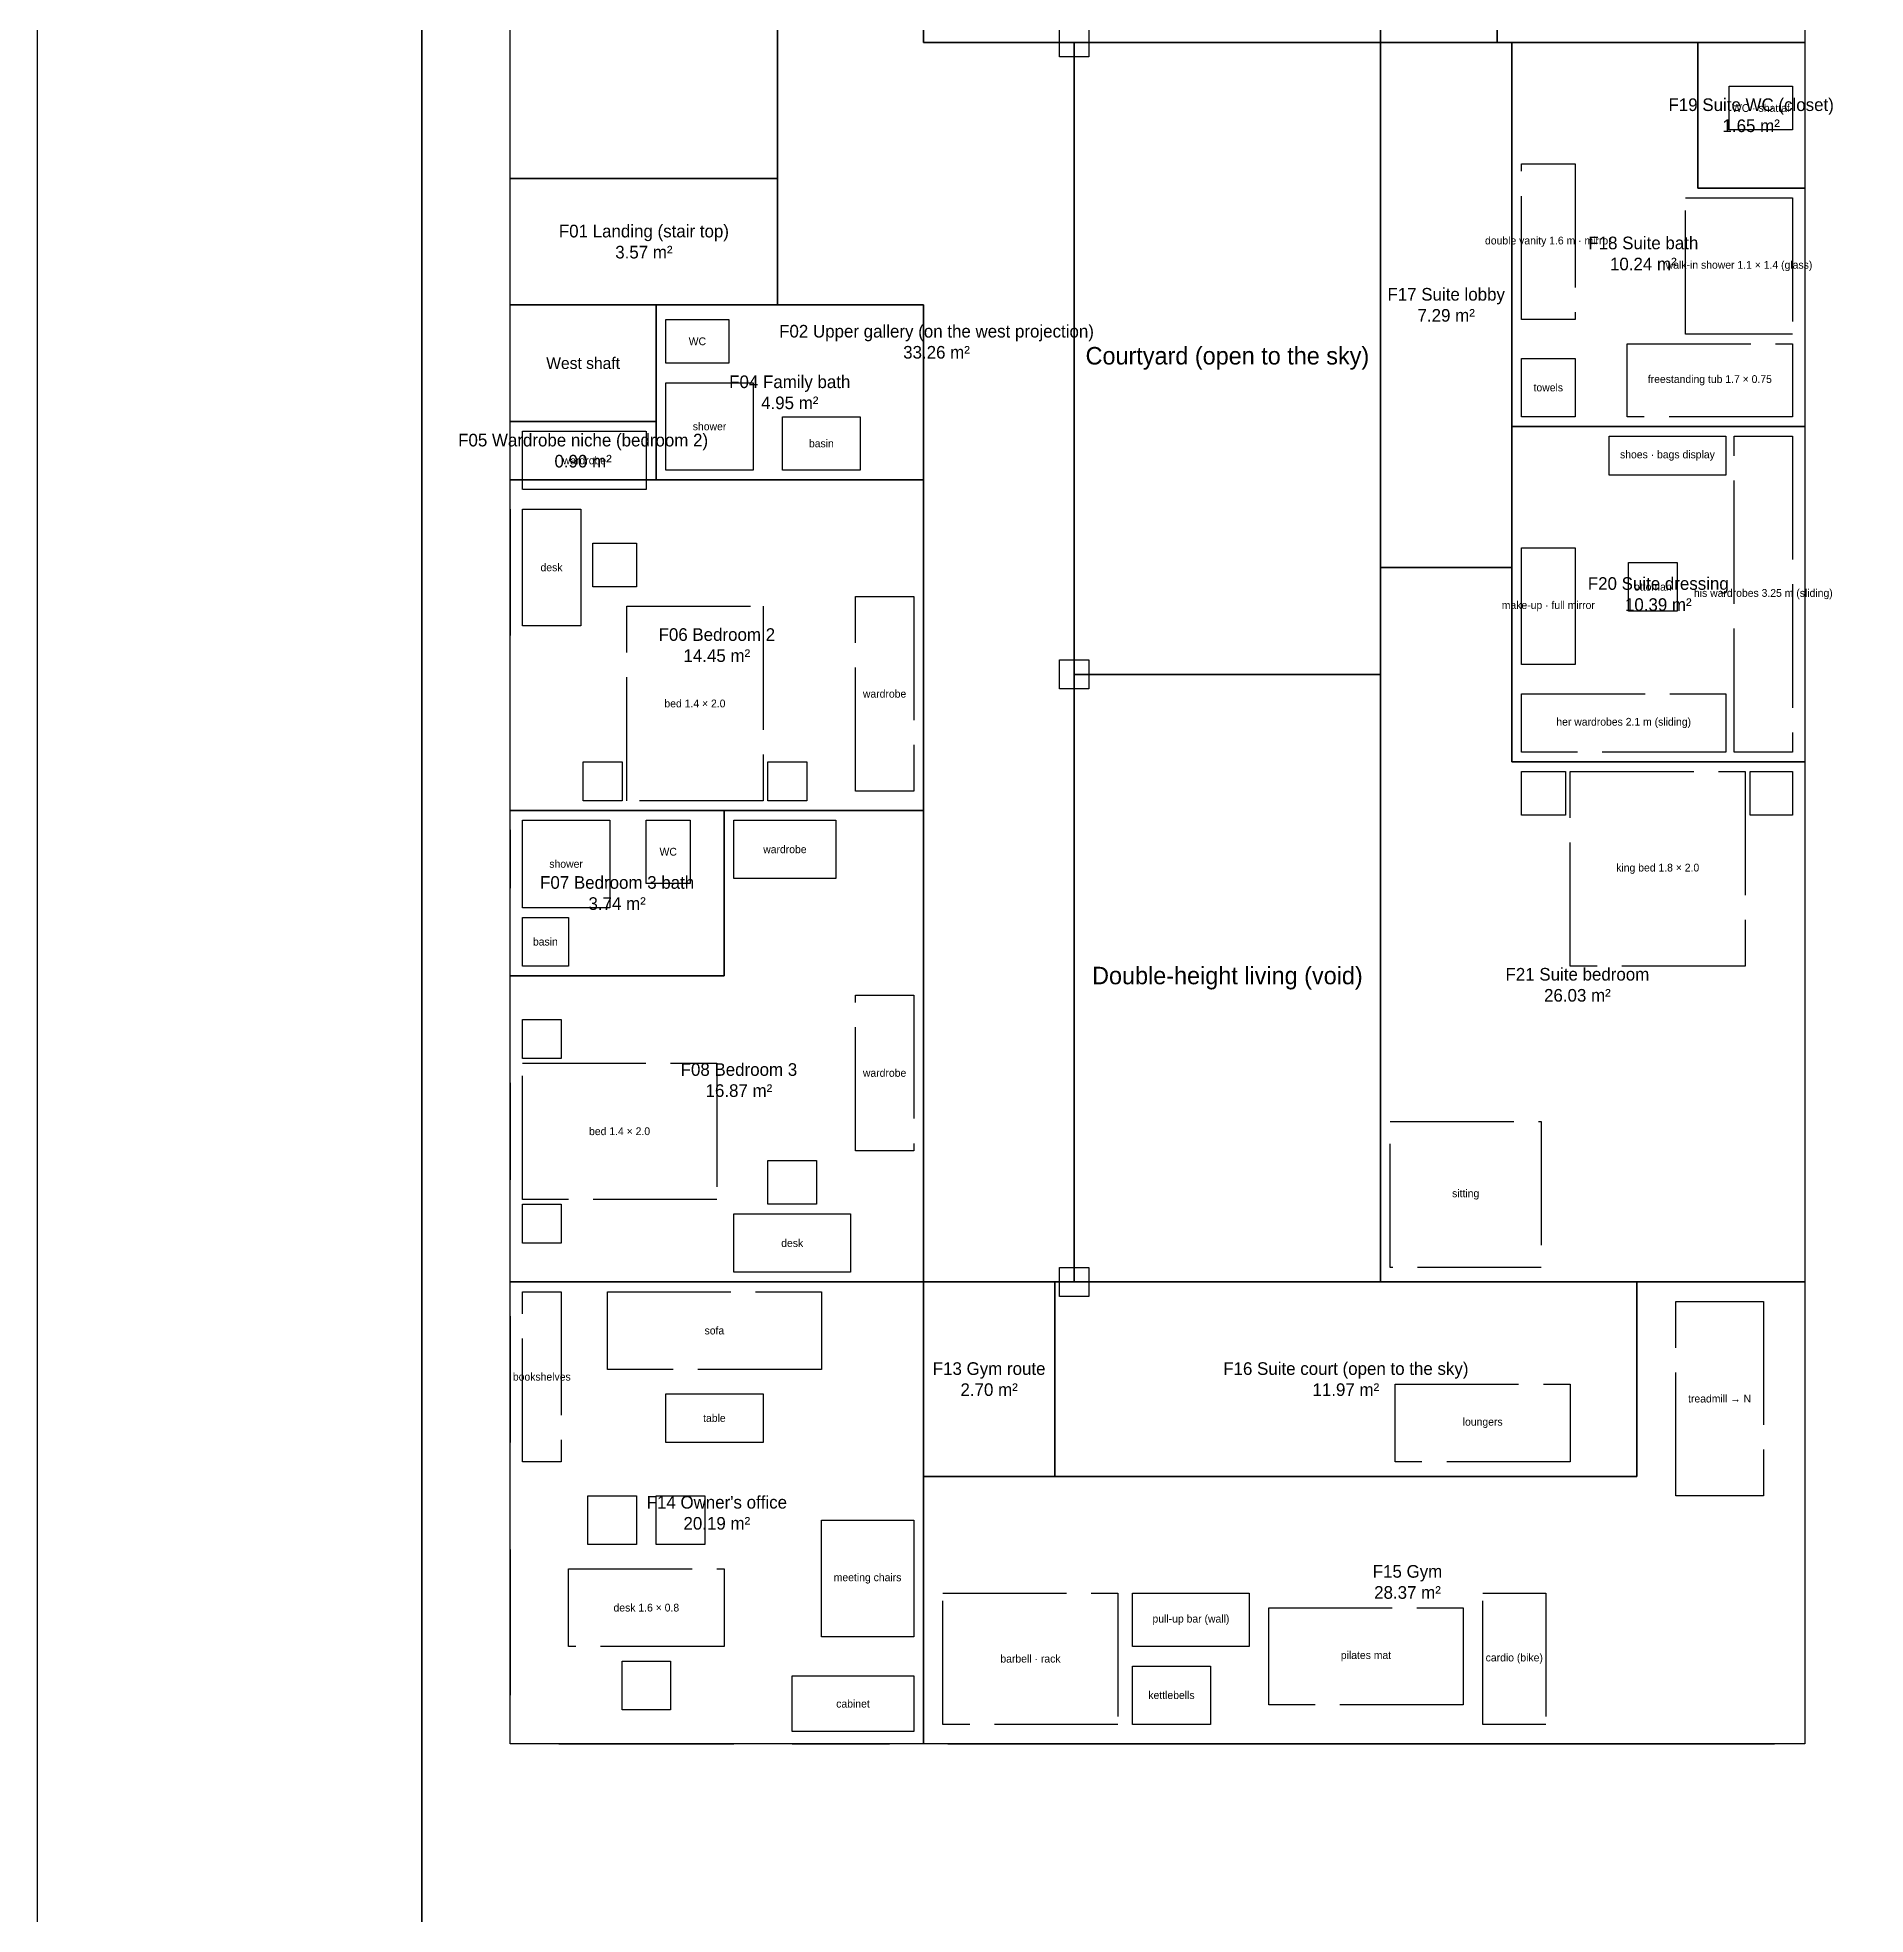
# Model space of a CAD drawing. Header units: metres. Extents: x -6.5 to 29.7, y -47.5 to 1.6.
# Drawn here: x -3.95 to 14.85, y -29.58 to -10.28 of the extents above; entities that cross this region are included whole.
import ezdxf

# ---------------------------------------------------------------- set-up
doc = ezdxf.new("R2010")
doc.units = ezdxf.units.M
doc.linetypes.add('DASHED', pattern=[1.524, 1.27, -0.254])
for name, color, linetype in [('BUILDING-OUTLINE', 1, 'CONTINUOUS'), ('DOORS', 1, 'CONTINUOUS'), ('FURNITURE', 8, 'DASHED'), ('GF-OUTLINE', 8, 'DASHED'), ('MARKS', 4, 'DASHED'), ('OPENINGS', 6, 'CONTINUOUS'), ('ROOM-LABELS', 7, 'CONTINUOUS'), ('ROOMS-CIRC', 9, 'CONTINUOUS'), ('ROOMS-CORE', 252, 'CONTINUOUS'), ('ROOMS-FAMILY', 40, 'CONTINUOUS'), ('ROOMS-GUEST', 32, 'CONTINUOUS'), ('ROOMS-GYM', 4, 'CONTINUOUS'), ('ROOMS-OPEN', 3, 'CONTINUOUS'), ('ROOMS-SERVICE', 140, 'CONTINUOUS'), ('SITE-DRIVEWAY', 5, 'CONTINUOUS'), ('SITE-ENVELOPE', 3, 'CONTINUOUS'), ('SITE-LAND', 8, 'CONTINUOUS'), ('VOIDS', 150, 'CONTINUOUS'), ('WINDOWS', 4, 'CONTINUOUS')]:
    doc.layers.add(name, color=color, linetype=linetype)

msp = doc.modelspace()

# ---------------------------------------------------------------- linework, layer by layer
at = {"layer": 'BUILDING-OUTLINE'}
msp.add_lwpolyline([(0.91, -3.825), (10.961, -3.825), (14.221, -9.825), (14.221, -27.825), (0.91, -27.825)], close=True, dxfattribs=at)
at = {"layer": 'DOORS'}
for p, q in [((9.91, -10.325), (11.01, -10.325)), ((11.21, -10.475), (11.21, -11.475)), ((13.121, -10.625), (13.121, -11.625)), ((5.16, -13.125), (5.16, -14.125)), ((11.21, -14.425), (11.21, -15.425)), ((5.16, -14.925), (5.16, -15.925)), ((9.96, -15.725), (10.96, -15.725)), ((5.16, -19.025), (5.16, -20.025))]:
    msp.add_line(p, q, dxfattribs=at)
at = {"layer": 'FURNITURE'}
for points in [[(13.446, -10.775), (14.096, -10.775), (14.096, -11.225), (13.446, -11.225)], [(11.31, -11.575), (11.86, -11.575), (11.86, -13.175), (11.31, -13.175)], [(12.996, -11.925), (14.096, -11.925), (14.096, -13.325), (12.996, -13.325)], [(2.51, -13.175), (3.16, -13.175), (3.16, -13.625), (2.51, -13.625)], [(12.396, -13.425), (14.096, -13.425), (14.096, -14.175), (12.396, -14.175)], [(11.31, -13.575), (11.86, -13.575), (11.86, -14.175), (11.31, -14.175)], [(2.51, -13.825), (3.41, -13.825), (3.41, -14.725), (2.51, -14.725)], [(3.71, -14.175), (4.51, -14.175), (4.51, -14.725), (3.71, -14.725)], [(1.035, -14.325), (2.31, -14.325), (2.31, -14.925), (1.035, -14.925)], [(12.21, -14.375), (13.41, -14.375), (13.41, -14.775), (12.21, -14.775)], [(13.496, -14.375), (14.096, -14.375), (14.096, -17.625), (13.496, -17.625)], [(1.035, -15.125), (1.635, -15.125), (1.635, -16.325), (1.035, -16.325)], [(1.76, -15.475), (2.21, -15.475), (2.21, -15.925), (1.76, -15.925)], [(11.31, -15.525), (11.86, -15.525), (11.86, -16.725), (11.31, -16.725)], [(12.41, -15.675), (12.91, -15.675), (12.91, -16.175), (12.41, -16.175)], [(2.11, -16.125), (3.51, -16.125), (3.51, -18.125), (2.11, -18.125)], [(4.46, -16.025), (5.06, -16.025), (5.06, -18.025), (4.46, -18.025)], [(11.31, -17.025), (13.41, -17.025), (13.41, -17.625), (11.31, -17.625)], [(1.66, -17.725), (2.06, -17.725), (2.06, -18.125), (1.66, -18.125)], [(3.56, -17.725), (3.96, -17.725), (3.96, -18.125), (3.56, -18.125)], [(11.31, -17.825), (11.76, -17.825), (11.76, -18.275), (11.31, -18.275)], [(11.81, -17.825), (13.61, -17.825), (13.61, -19.825), (11.81, -19.825)], [(13.66, -17.825), (14.096, -17.825), (14.096, -18.275), (13.66, -18.275)], [(1.035, -18.325), (1.935, -18.325), (1.935, -19.225), (1.035, -19.225)], [(2.31, -18.325), (2.76, -18.325), (2.76, -18.975), (2.31, -18.975)], [(3.21, -18.325), (4.26, -18.325), (4.26, -18.925), (3.21, -18.925)], [(1.035, -19.325), (1.51, -19.325), (1.51, -19.825), (1.035, -19.825)], [(4.46, -20.125), (5.06, -20.125), (5.06, -21.725), (4.46, -21.725)], [(1.035, -20.375), (1.435, -20.375), (1.435, -20.775), (1.035, -20.775)], [(1.035, -20.825), (3.035, -20.825), (3.035, -22.225), (1.035, -22.225)], [(9.96, -21.425), (11.51, -21.425), (11.51, -22.925), (9.96, -22.925)], [(3.56, -21.825), (4.06, -21.825), (4.06, -22.275), (3.56, -22.275)], [(1.035, -22.275), (1.435, -22.275), (1.435, -22.675), (1.035, -22.675)], [(3.21, -22.375), (4.41, -22.375), (4.41, -22.975), (3.21, -22.975)], [(1.035, -23.175), (1.435, -23.175), (1.435, -24.925), (1.035, -24.925)], [(1.91, -23.175), (4.11, -23.175), (4.11, -23.975), (1.91, -23.975)], [(12.896, -23.275), (13.796, -23.275), (13.796, -25.275), (12.896, -25.275)], [(10.01, -24.125), (11.81, -24.125), (11.81, -24.925), (10.01, -24.925)], [(2.51, -24.225), (3.51, -24.225), (3.51, -24.725), (2.51, -24.725)], [(1.71, -25.275), (2.21, -25.275), (2.21, -25.775), (1.71, -25.775)], [(2.41, -25.275), (2.91, -25.275), (2.91, -25.775), (2.41, -25.775)], [(4.11, -25.525), (5.06, -25.525), (5.06, -26.725), (4.11, -26.725)], [(1.51, -26.025), (3.11, -26.025), (3.11, -26.825), (1.51, -26.825)], [(5.36, -26.275), (7.16, -26.275), (7.16, -27.625), (5.36, -27.625)], [(7.31, -26.275), (8.51, -26.275), (8.51, -26.825), (7.31, -26.825)], [(8.71, -26.425), (10.71, -26.425), (10.71, -27.425), (8.71, -27.425)], [(10.91, -26.275), (11.56, -26.275), (11.56, -27.625), (10.91, -27.625)], [(2.06, -26.975), (2.56, -26.975), (2.56, -27.475), (2.06, -27.475)], [(7.31, -27.025), (8.11, -27.025), (8.11, -27.625), (7.31, -27.625)], [(3.81, -27.125), (5.06, -27.125), (5.06, -27.7), (3.81, -27.7)]]:
    msp.add_lwpolyline(points, close=True, dxfattribs=at)
at = {"layer": 'GF-OUTLINE'}
msp.add_lwpolyline([(0.91, -3.825), (10.961, -3.825), (14.221, -9.825), (14.221, -27.825), (0.91, -27.825)], close=True, dxfattribs=at)
at = {"layer": 'MARKS'}
msp.add_line((6.71, -10.325), (6.71, -23.075), dxfattribs=at)
for points in [[(6.56, -10.175), (6.86, -10.175), (6.86, -10.475), (6.56, -10.475)], [(6.56, -16.675), (6.86, -16.675), (6.86, -16.975), (6.56, -16.975)], [(6.56, -22.925), (6.86, -22.925), (6.86, -23.225), (6.56, -23.225)]]:
    msp.add_lwpolyline(points, close=True, dxfattribs=at)
at = {"layer": 'OPENINGS'}
for p, q in [((1.01, -14.825), (2.31, -14.825)), ((3.11, -18.825), (3.11, -19.825)), ((5.21, -23.075), (6.46, -23.075)), ((10.21, -23.075), (11.61, -23.075)), ((5.16, -23.225), (5.16, -24.275)), ((5.31, -25.075), (6.36, -25.075))]:
    msp.add_line(p, q, dxfattribs=at)
at = {"layer": 'ROOMS-CIRC'}
for points in [[(3.16, -4.525), (5.16, -4.525), (5.16, -6.825), (5.16, -10.325), (6.71, -10.325), (6.71, -23.075), (5.16, -23.075), (5.16, -13.025), (3.66, -13.025), (3.66, -11.725), (3.66, -6.025), (3.16, -6.025)], [(9.86, -9.125), (11.06, -9.125), (11.06, -10.325), (9.86, -10.325)], [(9.86, -10.325), (11.21, -10.325), (11.21, -15.725), (9.86, -15.725)], [(0.91, -11.725), (3.66, -11.725), (3.66, -13.025), (0.91, -13.025)], [(5.16, -23.075), (6.51, -23.075), (6.51, -25.075), (5.16, -25.075)]]:
    msp.add_lwpolyline(points, close=True, dxfattribs=at)
at = {"layer": 'ROOMS-CORE'}
for points in [[(0.91, -6.025), (3.66, -6.025), (3.66, -11.725), (0.91, -11.725)], [(0.91, -13.025), (2.41, -13.025), (2.41, -14.225), (0.91, -14.225)]]:
    msp.add_lwpolyline(points, close=True, dxfattribs=at)
at = {"layer": 'ROOMS-FAMILY'}
for points in [[(9.86, -4.825), (11.504, -4.825), (14.221, -9.825), (14.221, -10.325), (11.06, -10.325), (11.06, -9.125), (9.86, -9.125)], [(5.16, -6.825), (9.86, -6.825), (9.86, -10.325), (5.16, -10.325)], [(0.91, -14.225), (2.41, -14.225), (2.41, -14.825), (0.91, -14.825)], [(0.91, -14.825), (5.16, -14.825), (5.16, -18.225), (0.91, -18.225)], [(3.11, -18.225), (5.16, -18.225), (5.16, -23.075), (0.91, -23.075), (0.91, -19.925), (3.11, -19.925)]]:
    msp.add_lwpolyline(points, close=True, dxfattribs=at)
at = {"layer": 'ROOMS-GUEST'}
for points in [[(11.21, -10.325), (13.121, -10.325), (13.121, -11.825), (14.221, -11.825), (14.221, -14.275), (11.21, -14.275)], [(13.121, -10.325), (14.221, -10.325), (14.221, -11.825), (13.121, -11.825)], [(11.21, -14.275), (14.221, -14.275), (14.221, -17.725), (11.21, -17.725)], [(9.86, -15.725), (11.21, -15.725), (11.21, -17.725), (14.221, -17.725), (14.221, -23.075), (9.86, -23.075)]]:
    msp.add_lwpolyline(points, close=True, dxfattribs=at)
at = {"layer": 'ROOMS-GYM'}
msp.add_lwpolyline([(5.16, -25.075), (12.496, -25.075), (12.496, -23.075), (14.221, -23.075), (14.221, -27.825), (5.16, -27.825)], close=True, dxfattribs=at)
at = {"layer": 'ROOMS-OPEN'}
msp.add_lwpolyline([(6.51, -23.075), (12.496, -23.075), (12.496, -25.075), (6.51, -25.075)], close=True, dxfattribs=at)
at = {"layer": 'ROOMS-SERVICE'}
for points in [[(2.41, -13.025), (5.16, -13.025), (5.16, -14.825), (2.41, -14.825)], [(0.91, -18.225), (3.11, -18.225), (3.11, -19.925), (0.91, -19.925)], [(0.91, -23.075), (5.16, -23.075), (5.16, -27.825), (0.91, -27.825)]]:
    msp.add_lwpolyline(points, close=True, dxfattribs=at)
at = {"layer": 'SITE-DRIVEWAY'}
msp.add_lwpolyline([(-3.95, -0.73), (0, 0), (0, -38.86), (-3.95, -39.59)], close=True, dxfattribs=at)
at = {"layer": 'SITE-ENVELOPE'}
msp.add_lwpolyline([(0, -38.86), (0, -3.05), (9.18, -1.36), (9.67, -1.22), (10.48, -1.65), (13.55, -7.3), (14.06, -8.86), (15.35, -9.4), (18.4, -14.8), (21.13, -21.04), (24.77, -34.3)], close=True, dxfattribs=at)
at = {"layer": 'SITE-LAND'}
msp.add_lwpolyline([(0, 0), (8.64, 1.59), (11.96, -0.17), (15.39, -6.51), (15.68, -7.37), (16.75, -7.83), (20.19, -13.91), (23.02, -20.37), (26.74, -33.94), (0, -38.86)], close=True, dxfattribs=at)
at = {"layer": 'VOIDS'}
for points in [[(6.71, -10.325), (9.86, -10.325), (9.86, -16.825), (6.71, -16.825)], [(6.71, -16.825), (9.86, -16.825), (9.86, -23.075), (6.71, -23.075)]]:
    msp.add_lwpolyline(points, close=True, dxfattribs=at)
at = {"layer": 'WINDOWS'}
for p, q in [((6.91, -10.325), (8.21, -10.325)), ((8.46, -10.325), (9.76, -10.325)), ((6.71, -10.608), (6.71, -12.208)), ((9.86, -11.425), (9.86, -13.425)), ((6.71, -12.775), (6.71, -14.375)), ((14.221, -13.325), (14.221, -13.875)), ((6.71, -14.942), (6.71, -16.542)), ((0.91, -15.125), (0.91, -16.425)), ((6.71, -17.067), (6.71, -18.667)), ((0.91, -18.425), (0.91, -19.025)), ((14.221, -18.825), (14.221, -22.425)), ((6.71, -19.15), (6.71, -20.75)), ((0.91, -21.025), (0.91, -22.025)), ((6.71, -21.233), (6.71, -22.833)), ((6.91, -23.075), (7.91, -23.075)), ((8.51, -23.075), (9.51, -23.075)), ((0.91, -23.425), (0.91, -24.725)), ((6.81, -25.075), (9.51, -25.075)), ((0.91, -25.825), (0.91, -27.325)), ((1.41, -27.825), (3.21, -27.825)), ((3.81, -27.825), (4.81, -27.825)), ((5.41, -27.825), (13.91, -27.825))]:
    msp.add_line(p, q, dxfattribs=at)

# ---------------------------------------------------------------- texts
at = {"layer": 'FURNITURE', "char_height": 0.08, "attachment_point": 5}
for s, insert in [('WC · shattaf', (13.771, -11)), ('double vanity 1.6 m · mirror', (11.585, -12.375)), ('walk-in shower 1.1 × 1.4 (glass)', (13.546, -12.625)), ('WC', (2.835, -13.4)), ('towels', (11.585, -13.875)), ('freestanding tub 1.7 × 0.75', (13.246, -13.8)), ('shower', (2.96, -14.275)), ('basin', (4.11, -14.45)), ('wardrobe', (1.673, -14.625)), ('shoes · bags display', (12.81, -14.575)), ('desk', (1.335, -15.725)), ('ottoman', (12.66, -15.925)), ('his wardrobes 3.25 m (sliding)', (13.796, -16)), ('make-up · full mirror', (11.585, -16.125)), ('wardrobe', (4.76, -17.025)), ('bed 1.4 × 2.0', (2.81, -17.125)), ('her wardrobes 2.1 m (sliding)', (12.36, -17.325)), ('WC', (2.535, -18.65)), ('wardrobe', (3.735, -18.625)), ('shower', (1.485, -18.775)), ('king bed 1.8 × 2.0', (12.71, -18.825)), ('basin', (1.272, -19.575)), ('wardrobe', (4.76, -20.925)), ('bed 1.4 × 2.0', (2.035, -21.525)), ('sitting', (10.735, -22.175)), ('desk', (3.81, -22.675)), ('sofa', (3.01, -23.575)), ('bookshelves', (1.235, -24.05)), ('treadmill → N', (13.346, -24.275)), ('table', (3.01, -24.475)), ('loungers', (10.91, -24.525)), ('meeting chairs', (4.585, -26.125)), ('desk 1.6 × 0.8', (2.31, -26.425)), ('pull-up bar (wall)', (7.91, -26.55)), ('barbell · rack', (6.26, -26.95)), ('pilates mat', (9.71, -26.925)), ('cardio (bike)', (11.235, -26.95)), ('cabinet', (4.435, -27.413)), ('kettlebells', (7.71, -27.325))]:
    msp.add_mtext(s, dxfattribs=dict(at, insert=insert))
at = {"layer": 'ROOM-LABELS', "attachment_point": 5}
for s, insert, char_height in [('F19 Suite WC (closet)\\P1.65 m²', (13.671, -11.075), 0.13), ('F01 Landing (stair top)\\P3.57 m²', (2.285, -12.375), 0.13), ('F18 Suite bath\\P10.24 m²', (12.562, -12.497), 0.13), ('F17 Suite lobby\\P7.29 m²', (10.535, -13.025), 0.13), ('F02 Upper gallery (on the west projection)\\P33.26 m²', (5.294, -13.405), 0.13), ('Courtyard (open to the sky)', (8.285, -13.575), 0.18), ('West shaft', (1.66, -13.625), 0.12), ('F04 Family bath\\P4.95 m²', (3.785, -13.925), 0.13), ('F05 Wardrobe niche (bedroom 2)\\P0.90 m²', (1.66, -14.525), 0.13), ('F20 Suite dressing\\P10.39 m²', (12.716, -16), 0.13), ('F06 Bedroom 2\\P14.45 m²', (3.035, -16.525), 0.13), ('F07 Bedroom 3 bath\\P3.74 m²', (2.01, -19.075), 0.13), ('Double-height living (void)', (8.285, -19.95), 0.18), ('F21 Suite bedroom\\P26.03 m²', (11.884, -20.019), 0.13), ('F08 Bedroom 3\\P16.87 m²', (3.262, -20.999), 0.13), ('F13 Gym route\\P2.70 m²', (5.835, -24.075), 0.13), ('F16 Suite court (open to the sky)\\P11.97 m²', (9.503, -24.075), 0.13), ("F14 Owner's office\\P20.19 m²", (3.035, -25.45), 0.13), ('F15 Gym\\P28.37 m²', (10.137, -26.161), 0.13)]:
    msp.add_mtext(s, dxfattribs=dict(at, insert=insert, char_height=char_height))

doc.saveas('drawing.dxf')
